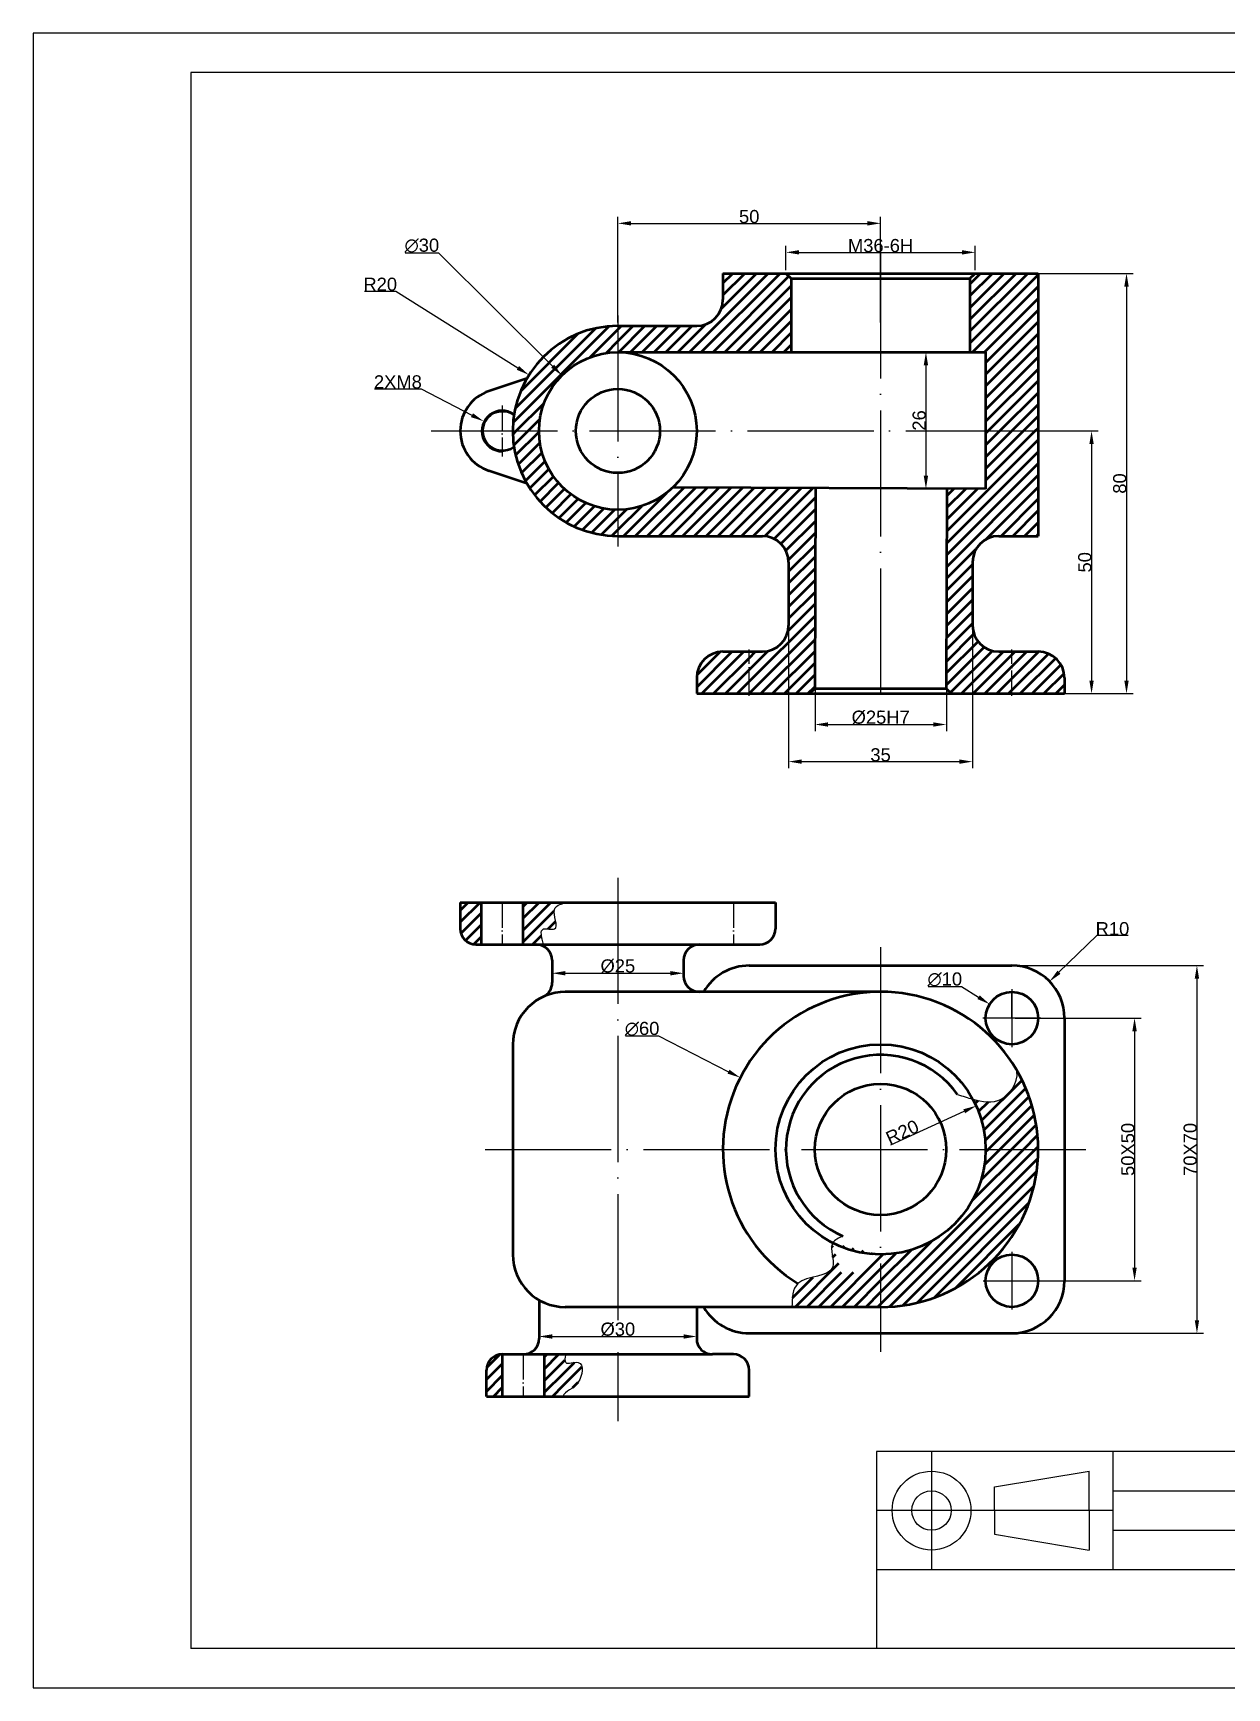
# Model space of a CAD drawing. Header units: millimetres. Extents: x 3996 to 4441, y 3040 to 3355.
# Drawn here: x 3995.7 to 4222.9, y 3040.1 to 3355.1 of the extents above; entities that cross this region are included whole.
import ezdxf

# ---------------------------------------------------------------- set-up
doc = ezdxf.new("R2010")
doc.units = ezdxf.units.MM
doc.linetypes.add('ACAD_ISO04W100', pattern=[30, 24, -3, 0, -3])
doc.layers.add('标注', color=3, linetype='Continuous')
doc.layers.add('细线', color=1, linetype='ACAD_ISO04W100')
doc.layers.add('粗线', color=7, linetype='Continuous', lineweight=50)
doc.styles.get("Standard").update_dxf_attribs({"font": 'arial.ttf'})
doc.dimstyles.new('机械无尺线', dxfattribs={"dimtxt": 2.5, "dimasz": 2.5, "dimexe": 1.25, "dimexo": 0.625, "dimgap": 0, "dimtad": 1, "dimtoh": 1, "dimdsep": 46, "dimtxsty": 'Standard', "dimcen": 0, "dimadec": 0, "dimazin": 0, "dimtfac": 1, "dimtofl": 0, "dimtmove": 0, "dimatfit": 3, "dimfxl": 0, "dimarcsym": 0})
pattern_1 = [(45, (0, 0), (-1.122532015133644, 1.122532015133644), [])]
pattern_2 = [(45, (0, -20), (-1.122532015133644, 1.122532015133644), [])]

# ---------------------------------------------------------------- blocks, each defined once
blk = doc.blocks.new('*D1')
at = {"layer": 'Defpoints', "color": 0, "transparency": 16777216}
for p in [(4090.038829837627, 3290.071329630491), (4106.955674744318, 3279.402667183728)]:
    blk.add_point(p, dxfattribs=at)
at = {"layer": '标注', "color": 0, "lineweight": -2, "transparency": 16777216}
for p, q in [((4058.748254717699, 3306.042851372409), (4064.713466177453, 3306.04285137241)), ((4064.713466177453, 3306.04285137241), (4087.92422422429, 3291.404912436336))]:
    blk.add_line(p, q, dxfattribs=at)
at = {"layer": '标注', "color": 0, "transparency": 16777216}
blk.add_solid([(4088.146488025264, 3291.757346705226), (4087.701960423316, 3291.052478167447), (4090.038829837627, 3290.071329630491)], dxfattribs=at)
at = {"layer": '标注', "color": 0, "transparency": 16777216, "insert": (4061.730860447576, 3307.319283841714), "char_height": 2.5, "attachment_point": 5}
blk.add_mtext('R20', dxfattribs=at)
blk = doc.blocks.new('*D2')
at = {"layer": 'Defpoints', "color": 0, "transparency": 16777216}
for p in [(4096.314872563459, 3289.974957803451), (4117.596476925176, 3268.830376564008)]:
    blk.add_point(p, dxfattribs=at)
at = {"layer": '标注', "color": 0, "lineweight": -2, "transparency": 16777216}
for p, q in [((4066.50622985541, 3313.339557996682), (4072.798862870417, 3313.339557996682)), ((4072.798862870417, 3313.339557996682), (4094.541405533316, 3291.737006240071))]:
    blk.add_line(p, q, dxfattribs=at)
at = {"layer": '标注', "color": 0, "transparency": 16777216}
blk.add_solid([(4094.835080272753, 3292.032584078428), (4094.24773079388, 3291.441428401713), (4096.314872563459, 3289.974957803451)], dxfattribs=at)
at = {"layer": '标注', "color": 0, "transparency": 16777216, "insert": (4069.652546362914, 3314.685908610598), "char_height": 2.5, "attachment_point": 5}
blk.add_mtext('∅30', dxfattribs=at)
blk = doc.blocks.new('*D3')
at = {"layer": 'Defpoints', "color": 0, "transparency": 16777216}
for p in [(4156.955674744318, 3318.92679082284), (4106.955674744318, 3299.40266718373), (4156.955674744318, 3299.40266718373)]:
    blk.add_point(p, dxfattribs=at)
at = {"layer": '标注', "color": 0, "lineweight": -2, "transparency": 16777216}
for p, q in [((4106.955674744318, 3300.02766718373), (4106.955674744318, 3320.17679082284)), ((4156.955674744318, 3300.02766718373), (4156.955674744318, 3320.17679082284)), ((4109.455674744318, 3318.92679082284), (4154.455674744318, 3318.92679082284))]:
    blk.add_line(p, q, dxfattribs=at)
at = {"layer": '标注', "color": 0, "transparency": 16777216}
for points in [[(4109.455674744318, 3319.343457489507), (4109.455674744318, 3318.510124156174), (4106.955674744318, 3318.92679082284)], [(4154.455674744318, 3319.343457489507), (4154.455674744318, 3318.510124156174), (4156.955674744318, 3318.92679082284)]]:
    blk.add_solid(points, dxfattribs=at)
at = {"layer": '标注', "color": 0, "transparency": 16777216, "insert": (4131.955674744318, 3320.203223292145), "char_height": 2.5, "attachment_point": 5}
blk.add_mtext('50', dxfattribs=at)
blk = doc.blocks.new('*D4')
at = {"layer": 'Defpoints', "color": 0, "transparency": 16777216}
for p in [(4174.955674744318, 3313.40266718373), (4138.955674744318, 3309.402667183731), (4174.955674744318, 3309.40266718373)]:
    blk.add_point(p, dxfattribs=at)
at = {"layer": '标注', "color": 0, "lineweight": -2, "transparency": 16777216}
for p, q in [((4138.955674744318, 3310.027667183731), (4138.955674744318, 3314.65266718373)), ((4174.955674744318, 3310.02766718373), (4174.955674744318, 3314.65266718373)), ((4141.455674744318, 3313.40266718373), (4172.455674744318, 3313.40266718373))]:
    blk.add_line(p, q, dxfattribs=at)
at = {"layer": '标注', "color": 0, "transparency": 16777216}
for points in [[(4141.455674744318, 3313.819333850397), (4141.455674744318, 3312.986000517064), (4138.955674744318, 3313.40266718373)], [(4172.455674744318, 3313.819333850397), (4172.455674744318, 3312.986000517064), (4174.955674744318, 3313.40266718373)]]:
    blk.add_solid(points, dxfattribs=at)
at = {"layer": '标注', "color": 0, "transparency": 16777216, "insert": (4156.955674744318, 3314.679952313335), "char_height": 2.5, "attachment_point": 5}
blk.add_mtext('M36-6H', dxfattribs=at)
blk = doc.blocks.new('*D5')
at = {"layer": 'Defpoints', "color": 0, "transparency": 16777216}
for p in [(4176.95567474432, 3294.402667183732), (4165.588006221509, 3268.402667183732), (4176.95567474432, 3268.402667183732)]:
    blk.add_point(p, dxfattribs=at)
at = {"layer": '标注', "color": 0, "lineweight": -2, "transparency": 16777216}
for p, q in [((4176.33067474432, 3294.402667183732), (4164.338006221509, 3294.402667183732)), ((4165.588006221509, 3291.902667183732), (4165.588006221509, 3270.902667183732)), ((4176.33067474432, 3268.402667183732), (4164.338006221509, 3268.402667183732))]:
    blk.add_line(p, q, dxfattribs=at)
at = {"layer": '标注', "color": 0, "transparency": 16777216}
for points in [[(4165.171339554842, 3291.902667183732), (4166.004672888176, 3291.902667183732), (4165.588006221509, 3294.402667183732)], [(4165.171339554842, 3270.902667183732), (4166.004672888176, 3270.902667183732), (4165.588006221509, 3268.402667183732)]]:
    blk.add_solid(points, dxfattribs=at)
at = {"layer": '标注', "color": 0, "transparency": 16777216, "insert": (4164.311573752205, 3281.40266718373), "char_height": 2.5, "attachment_point": 5, "rotation": 90}
blk.add_mtext('26', dxfattribs=at)
blk = doc.blocks.new('*D6')
at = {"layer": 'Defpoints', "color": 0, "transparency": 16777216}
for p in [(4144.479201661449, 3236.989787753141), (4169.478882747667, 3236.900497536119), (4169.478882747667, 3223.528565844415)]:
    blk.add_point(p, dxfattribs=at)
at = {"layer": '标注', "color": 0, "lineweight": -2, "transparency": 16777216}
for p, q in [((4144.479201661449, 3236.364787753141), (4144.479201661449, 3222.278565844415)), ((4169.478882747667, 3236.275497536119), (4169.478882747667, 3222.278565844415)), ((4146.979201661449, 3223.528565844415), (4166.978882747667, 3223.528565844415))]:
    blk.add_line(p, q, dxfattribs=at)
at = {"layer": '标注', "color": 0, "transparency": 16777216}
for points in [[(4146.979201661449, 3223.945232511081), (4146.979201661449, 3223.111899177748), (4144.479201661449, 3223.528565844415)], [(4166.978882747667, 3223.945232511081), (4166.978882747667, 3223.111899177748), (4169.478882747667, 3223.528565844415)]]:
    blk.add_solid(points, dxfattribs=at)
at = {"layer": '标注', "color": 0, "transparency": 16777216, "insert": (4156.979042204557, 3224.874916458331), "char_height": 2.5, "attachment_point": 5}
blk.add_mtext('%%C25H7', dxfattribs=at)
blk = doc.blocks.new('*D7')
at = {"layer": 'Defpoints', "color": 0, "transparency": 16777216}
for p in [(4139.455674744318, 3248.40266718373), (4174.455674744318, 3248.40266718373), (4174.455674744318, 3216.463278564741)]:
    blk.add_point(p, dxfattribs=at)
at = {"layer": '标注', "color": 0, "lineweight": -2, "transparency": 16777216}
for p, q in [((4139.455674744318, 3247.77766718373), (4139.455674744318, 3215.213278564741)), ((4174.455674744318, 3247.77766718373), (4174.455674744318, 3215.213278564741)), ((4141.955674744318, 3216.463278564741), (4171.955674744318, 3216.463278564741))]:
    blk.add_line(p, q, dxfattribs=at)
at = {"layer": '标注', "color": 0, "transparency": 16777216}
for points in [[(4141.955674744318, 3216.879945231407), (4141.955674744318, 3216.046611898074), (4139.455674744318, 3216.463278564741)], [(4171.955674744318, 3216.879945231407), (4171.955674744318, 3216.046611898074), (4174.455674744318, 3216.463278564741)]]:
    blk.add_solid(points, dxfattribs=at)
at = {"layer": '标注', "color": 0, "transparency": 16777216, "insert": (4156.955674744318, 3217.740563694345), "char_height": 2.5, "attachment_point": 5}
blk.add_mtext('35', dxfattribs=at)
blk = doc.blocks.new('*D8')
at = {"layer": 'Defpoints', "color": 0, "transparency": 16777216}
for p in [(4182.864773393354, 3279.402667183732), (4182.864773393354, 3229.402667183732), (4197.107024152167, 3229.402667183732)]:
    blk.add_point(p, dxfattribs=at)
at = {"layer": '标注', "color": 0, "lineweight": -2, "transparency": 16777216}
for p, q in [((4183.489773393354, 3279.402667183732), (4198.357024152167, 3279.402667183732)), ((4197.107024152167, 3276.902667183732), (4197.107024152167, 3231.902667183732)), ((4183.489773393354, 3229.402667183732), (4198.357024152167, 3229.402667183732))]:
    blk.add_line(p, q, dxfattribs=at)
at = {"layer": '标注', "color": 0, "transparency": 16777216}
for points in [[(4196.6903574855, 3276.902667183732), (4197.523690818834, 3276.902667183732), (4197.107024152167, 3279.402667183732)], [(4196.6903574855, 3231.902667183732), (4197.523690818834, 3231.902667183732), (4197.107024152167, 3229.402667183732)]]:
    blk.add_solid(points, dxfattribs=at)
at = {"layer": '标注', "color": 0, "transparency": 16777216, "insert": (4195.830591682863, 3254.40266718373), "char_height": 2.5, "attachment_point": 5, "rotation": 90}
blk.add_mtext('50', dxfattribs=at)
blk = doc.blocks.new('*D9')
at = {"layer": 'Defpoints', "color": 0, "transparency": 16777216}
for p in [(4182.2229358727, 3309.402667183732), (4181.95567474432, 3229.402667183732), (4203.757844387341, 3229.402667183732)]:
    blk.add_point(p, dxfattribs=at)
at = {"layer": '标注', "color": 0, "lineweight": -2, "transparency": 16777216}
for p, q in [((4182.8479358727, 3309.402667183732), (4205.007844387341, 3309.402667183732)), ((4203.757844387341, 3306.902667183732), (4203.757844387341, 3231.902667183732)), ((4182.58067474432, 3229.402667183732), (4205.007844387341, 3229.402667183732))]:
    blk.add_line(p, q, dxfattribs=at)
at = {"layer": '标注', "color": 0, "transparency": 16777216}
for points in [[(4203.341177720674, 3306.902667183732), (4204.174511054008, 3306.902667183732), (4203.757844387341, 3309.402667183732)], [(4203.341177720674, 3231.902667183732), (4204.174511054008, 3231.902667183732), (4203.757844387341, 3229.402667183732)]]:
    blk.add_solid(points, dxfattribs=at)
at = {"layer": '标注', "color": 0, "transparency": 16777216, "insert": (4202.481411918036, 3269.40266718373), "char_height": 2.5, "attachment_point": 5, "rotation": 90}
blk.add_mtext('80', dxfattribs=at)
blk = doc.blocks.new('*D16')
at = {"layer": 'Defpoints', "color": 0, "transparency": 16777216}
for p in [(4094.455674744318, 3176.529642324972), (4119.455674744318, 3176.529642324972), (4119.455674744318, 3176.180706316109)]:
    blk.add_point(p, dxfattribs=at)
at = {"layer": '标注', "color": 0, "lineweight": -2, "transparency": 16777216}
for p, q in [((4094.455674744318, 3175.904642324972), (4094.455674744318, 3174.930706316109)), ((4096.955674744318, 3176.180706316109), (4116.955674744318, 3176.180706316109)), ((4119.455674744318, 3175.904642324972), (4119.455674744318, 3174.930706316109))]:
    blk.add_line(p, q, dxfattribs=at)
at = {"layer": '标注', "color": 0, "transparency": 16777216}
for points in [[(4096.955674744318, 3176.597372982775), (4096.955674744318, 3175.764039649442), (4094.455674744318, 3176.180706316109)], [(4116.955674744318, 3176.597372982775), (4116.955674744318, 3175.764039649442), (4119.455674744318, 3176.180706316109)]]:
    blk.add_solid(points, dxfattribs=at)
at = {"layer": '标注', "color": 0, "transparency": 16777216, "insert": (4106.955674744318, 3177.527056930024), "char_height": 2.5, "attachment_point": 5}
blk.add_mtext('%%C25', dxfattribs=at)
blk = doc.blocks.new('*D17')
at = {"layer": 'Defpoints', "color": 0, "transparency": 16777216}
for p in [(4091.955674744318, 3106.640032830277), (4121.955674744318, 3107.03516887978), (4121.955674744318, 3106.640032830277)]:
    blk.add_point(p, dxfattribs=at)
at = {"layer": '标注', "color": 0, "lineweight": -2, "transparency": 16777216}
for p, q in [((4091.955674744318, 3107.265032830277), (4091.955674744318, 3108.28516887978)), ((4094.455674744318, 3107.03516887978), (4119.455674744318, 3107.03516887978)), ((4121.955674744318, 3107.265032830277), (4121.955674744318, 3108.28516887978))]:
    blk.add_line(p, q, dxfattribs=at)
at = {"layer": '标注', "color": 0, "transparency": 16777216}
for points in [[(4094.455674744318, 3107.451835546447), (4094.455674744318, 3106.618502213114), (4091.955674744318, 3107.03516887978)], [(4119.455674744318, 3107.451835546447), (4119.455674744318, 3106.618502213114), (4121.955674744318, 3107.03516887978)]]:
    blk.add_solid(points, dxfattribs=at)
at = {"layer": '标注', "color": 0, "transparency": 16777216, "insert": (4106.955674744318, 3108.381519493696), "char_height": 2.5, "attachment_point": 5}
blk.add_mtext('%%C30', dxfattribs=at)
blk = doc.blocks.new('*D18')
at = {"layer": 'Defpoints', "color": 0, "transparency": 16777216}
for p in [(4130.246706743033, 3156.301329558858), (4183.664642745603, 3128.978736101698)]:
    blk.add_point(p, dxfattribs=at)
at = {"layer": '标注', "color": 0, "lineweight": -2, "transparency": 16777216}
for p, q in [((4108.420495631362, 3164.246556780848), (4114.713128646371, 3164.246556780849)), ((4114.713128646371, 3164.246556780849), (4128.020959409593, 3157.439770952907))]:
    blk.add_line(p, q, dxfattribs=at)
at = {"layer": '标注', "color": 0, "transparency": 16777216}
blk.add_solid([(4128.210699641935, 3157.810728841813), (4127.831219177252, 3157.068813063999), (4130.246706743033, 3156.301329558858)], dxfattribs=at)
at = {"layer": '标注', "color": 0, "transparency": 16777216, "insert": (4111.566812138864, 3165.592907394764), "char_height": 2.5, "attachment_point": 5}
blk.add_mtext('∅60', dxfattribs=at)
blk = doc.blocks.new('*D19')
at = {"layer": 'Defpoints', "color": 0, "transparency": 16777216}
for p in [(4175.151024831294, 3150.942396060851), (4156.955674744322, 3142.640032830275)]:
    blk.add_point(p, dxfattribs=at)
at = {"layer": '标注', "color": 0, "lineweight": -2, "transparency": 16777216}
blk.add_line((4158.911137664801, 3143.53229175204), (4172.876606070422, 3149.904600657028), dxfattribs=at)
at = {"layer": '标注', "color": 0, "transparency": 16777216}
blk.add_solid([(4172.703640169785, 3150.283670450507), (4173.04957197106, 3149.52553086355), (4175.151024831294, 3150.942396060851)], dxfattribs=at)
at = {"layer": '标注', "color": 0, "transparency": 16777216, "insert": (4161.094745136154, 3145.931682341261), "char_height": 2.5, "attachment_point": 5, "rotation": 24.526757897026823}
blk.add_mtext('R20', dxfattribs=at)
blk = doc.blocks.new('*D20')
at = {"layer": 'Defpoints', "color": 0, "transparency": 16777216}
for p in [(4189.1185871567, 3174.618047288026), (4181.955674744316, 3167.640032830275)]:
    blk.add_point(p, dxfattribs=at)
at = {"layer": '标注', "color": 0, "lineweight": -2, "transparency": 16777216}
for p, q in [((4198.105211637631, 3183.372697902752), (4190.909315259796, 3176.362550902463)), ((4204.070423097387, 3183.372697902753), (4198.105211637631, 3183.372697902752))]:
    blk.add_line(p, q, dxfattribs=at)
at = {"layer": '标注', "color": 0, "transparency": 16777216}
blk.add_solid([(4190.618564657389, 3176.661005586312), (4191.200065862202, 3176.064096218613), (4189.1185871567, 3174.618047288026)], dxfattribs=at)
at = {"layer": '标注', "color": 0, "transparency": 16777216, "insert": (4201.087817367509, 3184.649130372057), "char_height": 2.5, "attachment_point": 5}
blk.add_mtext('R10', dxfattribs=at)
blk = doc.blocks.new('*D21')
at = {"layer": 'Defpoints', "color": 0, "transparency": 16777216}
for p in [(4181.95567474432, 3167.640032830279), (4181.95567474432, 3117.640032830279), (4205.295773775894, 3117.640032830279)]:
    blk.add_point(p, dxfattribs=at)
at = {"layer": '标注', "color": 0, "lineweight": -2, "transparency": 16777216}
for p, q in [((4182.58067474432, 3167.640032830279), (4206.545773775894, 3167.640032830279)), ((4205.295773775894, 3165.140032830279), (4205.295773775894, 3120.140032830279)), ((4182.58067474432, 3117.640032830279), (4206.545773775894, 3117.640032830279))]:
    blk.add_line(p, q, dxfattribs=at)
at = {"layer": '标注', "color": 0, "transparency": 16777216}
for points in [[(4204.879107109227, 3165.140032830279), (4205.712440442561, 3165.140032830279), (4205.295773775894, 3167.640032830279)], [(4204.879107109227, 3120.140032830279), (4205.712440442561, 3120.140032830279), (4205.295773775894, 3117.640032830279)]]:
    blk.add_solid(points, dxfattribs=at)
at = {"layer": '标注', "color": 0, "transparency": 16777216, "insert": (4204.01934130659, 3142.640032830277), "char_height": 2.5, "attachment_point": 5, "rotation": 90}
blk.add_mtext('50X50', dxfattribs=at)
blk = doc.blocks.new('*D22')
at = {"layer": 'Defpoints', "color": 0, "transparency": 16777216}
for p in [(4181.95567474432, 3177.640032830279), (4181.95567474432, 3107.640032830279), (4217.1643870843, 3107.640032830279)]:
    blk.add_point(p, dxfattribs=at)
at = {"layer": '标注', "color": 0, "lineweight": -2, "transparency": 16777216}
for p, q in [((4182.58067474432, 3177.640032830279), (4218.4143870843, 3177.640032830279)), ((4217.1643870843, 3175.140032830279), (4217.1643870843, 3110.140032830279)), ((4182.58067474432, 3107.640032830279), (4218.4143870843, 3107.640032830279))]:
    blk.add_line(p, q, dxfattribs=at)
at = {"layer": '标注', "color": 0, "transparency": 16777216}
for points in [[(4216.747720417633, 3175.140032830279), (4217.581053750967, 3175.140032830279), (4217.1643870843, 3177.640032830279)], [(4216.747720417633, 3110.140032830279), (4217.581053750967, 3110.140032830279), (4217.1643870843, 3107.640032830279)]]:
    blk.add_solid(points, dxfattribs=at)
at = {"layer": '标注', "color": 0, "transparency": 16777216, "insert": (4215.887954614996, 3142.640032830277), "char_height": 2.5, "attachment_point": 5, "rotation": 90}
blk.add_mtext('70X70', dxfattribs=at)
blk = doc.blocks.new('*D23')
at = {"layer": 'Defpoints', "color": 0, "transparency": 16777216}
for p in [(4081.40892603915, 3281.25214646785), (4088.502423449487, 3277.55318789961)]:
    blk.add_point(p, dxfattribs=at)
at = {"layer": '标注', "color": 0, "lineweight": -2, "transparency": 16777216}
for p, q in [((4060.652832085708, 3287.45145771721), (4069.520499207127, 3287.451457717209)), ((4069.520499207127, 3287.451457717209), (4079.19220809842, 3282.408071020425))]:
    blk.add_line(p, q, dxfattribs=at)
at = {"layer": '标注', "color": 0, "transparency": 16777216}
blk.add_solid([(4079.384862190516, 3282.777524010547), (4078.999554006325, 3282.038618030303), (4081.40892603915, 3281.25214646785)], dxfattribs=at)
at = {"layer": '标注', "color": 0, "transparency": 16777216, "insert": (4065.086665646417, 3288.727890186515), "char_height": 2.5, "attachment_point": 5}
blk.add_mtext('2XM8', dxfattribs=at)
blk = doc.blocks.new('*D24')
at = {"layer": 'Defpoints', "color": 0, "transparency": 16777216}
for p in [(4177.715583606369, 3170.28986813495), (4186.195765882268, 3164.990197525606)]:
    blk.add_point(p, dxfattribs=at)
at = {"layer": '标注', "color": 0, "lineweight": -2, "transparency": 16777216}
for p, q in [((4166.034104063909, 3173.657615505307), (4172.326737078916, 3173.657615505308)), ((4172.326737078916, 3173.657615505308), (4175.595538037394, 3171.614785787287))]:
    blk.add_line(p, q, dxfattribs=at)
at = {"layer": '标注', "color": 0, "transparency": 16777216}
blk.add_solid([(4175.816357646117, 3171.968126715449), (4175.374718428672, 3171.261444859124), (4177.715583606369, 3170.28986813495)], dxfattribs=at)
at = {"layer": '标注', "color": 0, "transparency": 16777216, "insert": (4169.180420571412, 3175.003966119223), "char_height": 2.5, "attachment_point": 5}
blk.add_mtext('∅10', dxfattribs=at)

msp = doc.modelspace()

# ---------------------------------------------------------------- hatches: boundary and pattern name
at = {"layer": '粗线'}
h = msp.add_hatch(dxfattribs=at)
h.set_pattern_fill('LINE', color=4, scale=0.5, angle=45)
h.set_pattern_definition(pattern_1)
h.paths.add_polyline_path([(4139.955674744318, 3294.40266718373), (4139.955674744318, 3308.402667183731), (4138.955674744318, 3309.40266718373), (4126.955674744318, 3309.40266718373), (4126.955674744318, 3304.40266718373, -0.4142135623730951), (4121.955674744318, 3299.40266718373), (4106.955674744318, 3299.40266718373), (4106.955674744318, 3294.40266718373)])
h = msp.add_hatch(dxfattribs=at)
h.set_pattern_fill('LINE', color=4, scale=0.5, angle=45)
h.set_pattern_definition(pattern_1)
h.paths.add_polyline_path([(4186.955674744318, 3309.40266718373), (4174.955674744318, 3309.40266718373), (4173.955674744318, 3308.402667183731), (4173.955674744318, 3294.40266718373), (4176.955674744318, 3294.40266718373), (4176.955674744318, 3279.40266718373), (4186.955674744318, 3279.40266718373)])
h = msp.add_hatch(dxfattribs=at)
h.set_pattern_fill('LINE', color=4, scale=0.5, angle=45)
h.set_pattern_definition(pattern_1)
h.paths.add_polyline_path([(4106.955674744318, 3299.40266718373, 0.4142135623730951), (4086.955674744318, 3279.40266718373), (4091.955674744318, 3279.40266718373, -0.4142135623730951), (4106.955674744318, 3294.40266718373)])
h = msp.add_hatch(dxfattribs=at)
h.set_pattern_fill('LINE', color=4, scale=0.5, angle=45)
h.set_pattern_definition(pattern_1)
h.paths.add_polyline_path([(4091.955674744318, 3279.40266718373), (4086.955674744318, 3279.40266718373, 0.4142135623730951), (4106.955674744318, 3259.40266718373), (4106.955674744318, 3264.40266718373, -0.4142135623730951)])
h = msp.add_hatch(dxfattribs=at)
h.set_pattern_fill('LINE', color=4, scale=0.5, angle=45)
h.set_pattern_definition(pattern_1)
h.paths.add_polyline_path([(4181.955674744318, 3237.40266718373), (4179.455674744318, 3237.40266718373, -0.4142135623730959), (4174.455674744318, 3242.40266718373), (4174.455674744318, 3254.40266718373, -0.4142135623730951), (4179.455674744318, 3259.40266718373), (4186.955674744318, 3259.40266718373), (4186.955674744318, 3279.40266718373), (4176.955674744318, 3279.40266718373), (4176.955674744318, 3268.40266718373), (4169.591491548326, 3268.428969499887), (4169.455674744318, 3230.402667183731), (4170.455674744319, 3229.40266718373), (4181.955674744318, 3229.40266718373)])
h = msp.add_hatch(dxfattribs=at)
h.set_pattern_fill('LINE', color=4, scale=0.5, angle=45)
h.set_pattern_definition(pattern_1)
h.paths.add_polyline_path([(4144.59181046211, 3268.51825971691), (4117.378537950023, 3268.61545611714, -0.1944521571866027), (4106.955674744318, 3264.40266718373), (4106.955674744318, 3259.40266718373), (4134.455674744318, 3259.40266718373, -0.4142135623730951), (4139.455674744318, 3254.40266718373), (4139.455674744318, 3242.40266718373, -0.4142135623730951), (4134.455674744318, 3237.40266718373), (4131.955674744318, 3237.40266718373), (4131.955674744318, 3229.40266718373), (4143.455674744318, 3229.40266718373), (4144.455674744318, 3230.40266718373)])
h = msp.add_hatch(dxfattribs=at)
h.set_pattern_fill('LINE', color=4, scale=0.5, angle=45)
h.set_pattern_definition(pattern_1)
h.paths.add_polyline_path([(4131.955674744318, 3237.40266718373), (4126.955674744318, 3237.40266718373, 0.4142135623730951), (4121.955674744318, 3232.40266718373), (4121.955674744318, 3229.40266718373), (4131.955674744318, 3229.40266718373)], flags=17)
h = msp.add_hatch(dxfattribs=at)
h.set_pattern_fill('LINE', color=4, scale=0.5, angle=45)
h.set_pattern_definition(pattern_1)
h.paths.add_polyline_path([(4191.955674744318, 3232.40266718373, 0.4142135623730974), (4186.955674744318, 3237.40266718373), (4181.955674744318, 3237.40266718373), (4181.955674744318, 3229.40266718373), (4191.955674744318, 3229.40266718373)])
h = msp.add_hatch(dxfattribs=at)
h.set_pattern_fill('LINE', color=4, scale=0.5, angle=45)
h.set_pattern_definition(pattern_2)
h.paths.add_polyline_path([(4079.955674744318, 3181.640032830277), (4080.955674744318, 3181.640032830277), (4080.955674744318, 3189.640032830277), (4076.955674744318, 3189.640032830277), (4076.955674744318, 3184.640032830277, 0.4142135623730951)])
h = msp.add_hatch(dxfattribs=at)
h.set_pattern_fill('LINE', color=4, scale=0.5, angle=45)
h.set_pattern_definition(pattern_2)
edge = h.paths.add_edge_path()
edge.add_line((4088.955674744318, 3181.640032830277), (4092.819155919748, 3181.640032830277))
edge.add_spline(control_points=[(4092.819155919748, 3181.640032830277), (4092.442182783488, 3183.001085371684), (4091.799484304957, 3185.321532940553), (4096.395445350291, 3183.724037243801), (4093.648044928519, 3189.027745259982), (4096.413102138215, 3189.450586677051), (4097.651934075391, 3189.640032830277)], knot_values=[0, 0, 0, 0, 2.968598873696919, 5.061140426138991, 8.795931042059692, 11.82744806446936, 11.82744806446936, 11.82744806446936, 11.82744806446936], degree=3, periodic=0)
edge.add_line((4097.651934075388, 3189.640032830277), (4088.955674744318, 3189.640032830277))
edge.add_line((4088.955674744318, 3189.640032830277), (4088.955674744318, 3181.640032830277))
h = msp.add_hatch(dxfattribs=at)
h.set_pattern_fill('LINE', color=4, scale=0.5, angle=45)
h.set_pattern_definition(pattern_2)
edge = h.paths.add_edge_path()
edge.add_spline(control_points=[(4182.585505346452, 3158.232075137363), (4182.585506158718, 3158.232073802179), (4183.723362445831, 3156.361694335938), (4180.565264513927, 3150.812236027201), (4176.295796566192, 3151.74030440812), (4174.509128597017, 3152.225243200487)], knot_values=[3.006841161855249, 3.006841161855249, 3.006841161855249, 3.006841161855249, 3.006845850395905, 9.574740875358437, 14.99494550739044, 14.99494550739044, 14.99494550739044, 14.99494550739087], degree=3, periodic=0)
edge.add_arc((4156.955674744318, 3142.640032830277), 20, 0, 28.637116446105324, ccw=False)
edge.add_line((4176.955674744318, 3142.640032830277), (4186.955674744318, 3142.640032830277))
edge.add_arc((4156.955674744318, 3142.640032830277), 29.99999999999959, 8.685034650183306e-13, 31.31446030335104)
h = msp.add_hatch(dxfattribs=at)
h.set_pattern_fill('LINE', color=4, scale=0.5, angle=45)
h.set_pattern_definition(pattern_2)
h.paths.add_polyline_path([(4156.955674744318, 3122.640032830277), (4156.955674744318, 3112.640032830277, 0.414213562373097), (4186.955674744318, 3142.640032830277), (4176.955674744318, 3142.640032830277, -0.4142135623730951)])
h = msp.add_hatch(dxfattribs=at)
h.set_pattern_fill('LINE', color=4, scale=0.5, angle=45)
h.set_pattern_definition(pattern_2)
edge = h.paths.add_edge_path()
edge.add_arc((4156.955674744318, 3142.640032830277), 20, 242.9644405201105, 270, ccw=False)
edge.add_spline(control_points=[(4147.864806791264, 3124.825540980654), (4147.195055382246, 3123.649425456043), (4149.934592826704, 3118.046155783913), (4142.911117291384, 3118.672182573184), (4141.213277692241, 3117.102277739927)], knot_values=[2.324227644053621, 2.32422764405873, 2.32422764405873, 2.32422764405873, 6.867650261261929, 14.24018210223613, 14.24018210223812, 14.24018210223812, 14.24018210223812], degree=3, periodic=0)
edge.add_spline(control_points=[(4141.213277692242, 3117.102277739928), (4140.153970392514, 3116.122790837521), (4140.125317645449, 3114.3814118339), (4140.096664898387, 3112.640032830277)], knot_values=[0, 0, 0, 0, 4.599831927918943, 4.599831927918943, 4.599831927918943, 4.599831927918943], degree=3, periodic=0)
edge.add_line((4140.096664898387, 3112.640032830277), (4156.955674744318, 3112.640032830277))
edge.add_line((4156.955674744318, 3112.640032830277), (4156.955674744318, 3122.640032830277))
h = msp.add_hatch(dxfattribs=at)
h.set_pattern_fill('LINE', color=4, scale=0.5, angle=45)
h.set_pattern_definition(pattern_2)
h.paths.add_polyline_path([(4081.955674744318, 3095.640032830277), (4084.955674744318, 3095.640032830277), (4084.955674744318, 3103.640032830277, 0.4142135623730951), (4081.955674744318, 3100.640032830277)])
h = msp.add_hatch(dxfattribs=at)
h.set_pattern_fill('LINE', color=4, scale=0.5, angle=45)
h.set_pattern_definition(pattern_2)
edge = h.paths.add_edge_path()
edge.add_line((4092.955674744318, 3095.640032830277), (4096.473095713561, 3095.640032830277))
edge.add_spline(control_points=[(4096.473095713559, 3095.640032830273), (4096.900303760853, 3096.688687432933), (4100.000942513503, 3097.260908931763), (4100.710660687203, 3103.173407834159), (4096.576057185421, 3101.32634531878), (4096.897114397821, 3102.984766724735), (4097.02396871149, 3103.640032830277)], knot_values=[0, 0, 0, 7.052136652418994e-12, 3.975583244927762, 7.73797002302355, 10.12508336797556, 11.68435785358589, 11.68435785358589, 11.68435785358589, 11.68435785358589], degree=3, periodic=0)
edge.add_line((4097.02396871149, 3103.640032830277), (4092.955674744318, 3103.640032830277))
edge.add_line((4092.955674744318, 3103.640032830277), (4092.955674744318, 3095.640032830277))

# ---------------------------------------------------------------- linework, layer by layer
for p, q in [((4433.664387084298, 3347.640032830279), (4025.664387084298, 3347.640032830279)), ((4025.664387084298, 3347.640032830279), (4025.664387084298, 3047.640032830279)), ((4080.955674744318, 3181.640032830277), (4080.955674744318, 3189.640032830277)), ((4433.664387084298, 3085.140032830279), (4156.164387084298, 3085.140032830279)), ((4156.164387084298, 3085.140032830279), (4156.164387084298, 3047.640032830279)), ((4166.664387084298, 3085.140032830279), (4166.664387084298, 3062.640032830279)), ((4201.164387084298, 3085.140032830279), (4201.164387084298, 3062.640032830279)), ((4178.664387084298, 3078.390032830279), (4196.664387084298, 3081.390032830279)), ((4196.664387084298, 3073.890032830279), (4196.664387084298, 3081.390032830279)), ((4178.664387084298, 3073.890032830279), (4178.664387084298, 3078.390032830279)), ((4201.164387084298, 3077.640032830279), (4357.164387084298, 3077.640032830279)), ((4201.164387084298, 3073.890032830279), (4156.164387084298, 3073.890032830279)), ((4178.664387084298, 3073.890032830279), (4178.664387084298, 3069.390032830279)), ((4196.664387084298, 3073.890032830279), (4196.664387084298, 3066.390032830279)), ((4178.664387084298, 3069.390032830279), (4196.664387084298, 3066.390032830279)), ((4201.164387084298, 3070.140032830279), (4357.164387084298, 3070.140032830279)), ((4433.664387084298, 3062.640032830279), (4156.164387084298, 3062.640032830279)), ((4433.664387084298, 3047.640032830279), (4025.664387084298, 3047.640032830279))]:
    msp.add_line(p, q)
msp.add_lwpolyline([(3995.664387084298, 3040.140032830279), (4441.164387084298, 3040.140032830279), (4441.164387084298, 3355.140032830279), (3995.664387084298, 3355.140032830279)], close=True)
for radius in [7.5, 3.75]:
    msp.add_circle((4166.664387084298, 3073.890032830279), radius)
msp.add_arc((4084.955674744318, 3279.40266718373), 4, 55.37646452121633, 269.9999999999935)
for points in [[(4092.819155919748, 3181.640032830277), (4092.819155919748, 3184.608631703974), (4094.91169747219, 3184.608631703974), (4094.91169747219, 3188.343422319895), (4097.651934075391, 3189.640032830277)], [(4171.624126468513, 3153.072507321738), (4174.509128597017, 3152.225243200488), (4179.929333229049, 3152.225243200488), (4182.585507783249, 3158.232071131813), (4182.585505346452, 3158.232075137363)], [(4149.789900482512, 3126.12786521882), (4147.864806791265, 3124.825540980658), (4147.864806791265, 3120.28211836345), (4141.213277692241, 3117.102277739927), (4140.096664898387, 3112.640032830277)]]:
    msp.add_spline(points, degree=3)
msp.add_open_spline([(4097.02396871149, 3103.640032830277), (4096.897114397821, 3102.984766724735), (4096.576057185421, 3101.32634531878), (4100.710660687203, 3103.173407834159), (4100.000942513503, 3097.260908931763), (4096.900303760853, 3096.688687432933), (4096.473095713559, 3095.640032830273)], degree=3, knots=[0, 0, 0, 0, 1.559274485610331, 3.946387830562344, 7.708774608658132, 11.68435785357884, 11.68435785358589, 11.68435785358589, 11.68435785358589])
for p, q in [((4126.955674744318, 3309.40266718373), (4186.955674744318, 3309.40266718373)), ((4126.955674744318, 3309.40266718373), (4126.955674744318, 3304.40266718373)), ((4138.955674744318, 3309.402667183731), (4139.955674744318, 3308.402667183731)), ((4139.955674744318, 3308.402667183731), (4139.955674744318, 3294.40266718373)), ((4139.955674744318, 3308.402667183731), (4173.955674744318, 3308.402667183731)), ((4173.955674744318, 3308.402667183731), (4174.955674744318, 3309.402667183731)), ((4173.955674744318, 3308.402667183731), (4173.955674744318, 3294.40266718373)), ((4186.955674744318, 3309.40266718373), (4186.955674744318, 3259.40266718373)), ((4106.955674744318, 3299.40266718373), (4121.955674744318, 3299.40266718373)), ((4106.955674744318, 3294.40266718373), (4176.955674744318, 3294.40266718373)), ((4176.955674744318, 3294.40266718373), (4176.955674744318, 3268.40266718373)), ((4089.641693234026, 3289.413963017001), (4082.410220198864, 3286.986904861772)), ((4089.641693234026, 3269.391371350459), (4082.410220198864, 3271.818429505689)), ((4176.955674744318, 3268.40266718373), (4117.378537950023, 3268.61545611714)), ((4144.59181046211, 3268.518259716909), (4144.455674744318, 3230.40266718373)), ((4169.591491548326, 3268.428969499887), (4169.455674744318, 3230.402667183731)), ((4174.455674744318, 3268.411596319337), (4174.455674744318, 3268.40266718373)), ((4174.455674744318, 3268.411596319337), (4174.455674744318, 3268.40266718373)), ((4106.955674744318, 3259.40266718373), (4134.455674744318, 3259.40266718373)), ((4179.455674744318, 3259.40266718373), (4186.955674744318, 3259.40266718373)), ((4139.455674744318, 3254.40266718373), (4139.455674744318, 3242.40266718373)), ((4174.455674744318, 3254.40266718373), (4174.455674744318, 3242.40266718373)), ((4126.955674744318, 3237.40266718373), (4134.455674744318, 3237.40266718373)), ((4126.955674744318, 3237.40266718373), (4134.455674744318, 3237.40266718373)), ((4179.455674744318, 3237.40266718373), (4186.955674744318, 3237.40266718373)), ((4179.455674744318, 3237.40266718373), (4186.955674744318, 3237.40266718373)), ((4121.955674744318, 3232.40266718373), (4121.955674744318, 3229.40266718373)), ((4191.955674744318, 3232.40266718373), (4191.955674744318, 3229.40266718373)), ((4121.955674744318, 3229.40266718373), (4191.955674744318, 3229.40266718373)), ((4143.455674744318, 3229.40266718373), (4144.455674744318, 3230.40266718373)), ((4144.455674744318, 3230.40266718373), (4169.455674744318, 3230.402667183731)), ((4169.455674744319, 3230.40266718373), (4170.455674744319, 3229.40266718373)), ((4076.955674744318, 3189.640032830277), (4136.955674744318, 3189.640032830277)), ((4076.955674744318, 3189.640032830277), (4076.955674744318, 3184.640032830277)), ((4080.955674744318, 3189.640032830277), (4080.955674744318, 3181.640032830277)), ((4088.955674744318, 3181.640032830277), (4088.955674744318, 3189.640032830277)), ((4136.955674744318, 3189.640032830277), (4136.955674744318, 3184.640032830277)), ((4079.955674744318, 3181.640032830277), (4133.955674744318, 3181.640032830277)), ((4094.455674744318, 3178.640032830277), (4094.455674744318, 3174.419251819667)), ((4119.455674744318, 3178.640032830277), (4119.455674744318, 3175.640032830278)), ((4131.955674744318, 3177.640032830277), (4181.955674744318, 3177.640032830277)), ((4156.955674744318, 3172.640032830277), (4096.955674744318, 3172.640032830278)), ((4191.955674744318, 3167.640032830277), (4191.955674744318, 3117.640032830277)), ((4086.955674744318, 3162.640032830278), (4086.955674744318, 3122.640032830277)), ((4091.955674744318, 3113.979778792433), (4091.955674744318, 3106.640032830277)), ((4156.955674744318, 3112.640032830277), (4096.955674744318, 3112.640032830277)), ((4121.955674744318, 3112.640032830277), (4121.955674744318, 3106.640032830277)), ((4131.955674744318, 3107.640032830277), (4181.955674744318, 3107.640032830277)), ((4084.955674744318, 3103.640032830277), (4088.955674744318, 3103.640032830277)), ((4084.955674744318, 3103.640032830277), (4084.955674744318, 3095.640032830277)), ((4088.955674744318, 3103.640032830277), (4124.955674744318, 3103.640032830277)), ((4092.955674744318, 3103.640032830277), (4092.955674744318, 3095.640032830277)), ((4128.955674744318, 3103.640032830277), (4124.955674744318, 3103.640032830277)), ((4081.955674744318, 3095.640032830277), (4081.955674744318, 3100.640032830277)), ((4131.955674744318, 3095.640032830277), (4131.955674744318, 3100.640032830277)), ((4081.955674744318, 3095.640032830277), (4131.955674744318, 3095.640032830277))]:
    msp.add_line(p, q, dxfattribs=at)
for centre, radius in [((4106.955674744318, 3279.40266718373), 15), ((4106.955674744318, 3279.40266718373), 8), ((4181.955674744318, 3167.640032830277), 5), ((4156.955674744318, 3142.640032830277), 20), ((4156.955674744318, 3142.640032830277), 12.5), ((4181.955674744318, 3117.640032830277), 5)]:
    msp.add_circle(centre, radius, dxfattribs=at)
for centre, radius, start, end in [((4121.955674744318, 3304.40266718373), 5, 270, 0), ((4106.955674744318, 3279.40266718373), 20, 90, 270), ((4084.955674744318, 3279.40266718373), 8, 108.5530045350204, 251.4469954649796), ((4084.955674744318, 3279.40266718373), 3.75, 53.53595792370295, 306.4640420762971), ((4134.455674744318, 3254.40266718373), 5, 0, 90), ((4179.455674744318, 3254.40266718373), 5, 90, 180), ((4134.455674744318, 3242.40266718373), 5, 270, 0), ((4179.455674744318, 3242.40266718373), 5, 180, 270), ((4126.955674744318, 3232.40266718373), 5, 90, 180), ((4186.955674744318, 3232.40266718373), 5, 0, 90), ((4079.955674744318, 3184.640032830277), 3, 180, 270), ((4091.455674744318, 3178.640032830277), 3, 0, 90), ((4122.455674744318, 3178.640032830277), 3, 90, 180), ((4133.955674744318, 3184.640032830277), 3, 270, 0), ((4122.455674744318, 3175.640032830278), 3, 180, 269.9999999999996), ((4131.955674744318, 3167.640032830277), 10, 90, 150), ((4181.955674744318, 3167.640032830277), 10, 0, 90), ((4096.955674744318, 3162.640032830278), 10, 89.99999999999964, 180), ((4091.455674744318, 3174.419251819667), 3, 295.0289994876156, 0), ((4156.955674744318, 3142.640032830277), 30, 270, 238.3488160695117), ((4156.955674744318, 3142.640032830277), 18, 35.42114222260505, 246.540635390541), ((4096.955674744318, 3122.640032830277), 10, 180, 270), ((4181.955674744318, 3117.640032830277), 10, 270, 0), ((4131.955674744318, 3117.640032830277), 10, 210, 270), ((4088.955674744318, 3106.640032830277), 3, 270, 0), ((4124.955674744318, 3106.640032830277), 3, 180, 270), ((4084.955674744318, 3100.640032830277), 3, 90, 180), ((4128.955674744318, 3100.640032830277), 3, 0, 90)]:
    msp.add_arc(centre, radius, start, end, dxfattribs=at)
at = {"layer": '细线'}
for p, q in [((4156.955674744318, 3313.40266718373), (4156.955674744318, 3225.40266718373)), ((4106.955674744318, 3301.40266718373), (4106.955674744318, 3257.40266718373)), ((4071.455674744318, 3279.40266718373), (4192.455674744318, 3279.40266718373)), ((4106.955674744318, 3194.340032830277), (4106.955674744318, 3090.940032830277)), ((4156.955674744318, 3181.140032830277), (4156.955674744318, 3104.140032830277)), ((4181.943813664807, 3167.681841329974), (4181.955674744318, 3172.640032830277)), ((4181.955674744318, 3173.135851980308), (4181.955674744318, 3162.135851980308)), ((4176.443813664807, 3167.681841329974), (4187.443813664807, 3167.681841329974)), ((4081.705674744318, 3142.640032830277), (4197.205674744318, 3142.640032830277)), ((4181.955674744318, 3123.140032830277), (4181.955674744318, 3112.140032830277)), ((4176.455674744318, 3117.640032830277), (4187.455674744318, 3117.640032830277))]:
    msp.add_line(p, q, dxfattribs=at)
at = {"layer": '细线', "ltscale": 0.2}
for p, q in [((4084.955674744318, 3284.27766718373), (4084.955674744318, 3274.52766718373)), ((4131.955674744318, 3229.00266718373), (4131.955674744318, 3237.80266718373)), ((4181.955674744318, 3229.00266718373), (4181.955674744318, 3237.80266718373)), ((4080.955674744318, 3189.640032830277), (4080.955674744318, 3181.640032830277)), ((4084.955674744318, 3189.640032830277), (4084.955674744318, 3181.640032830277)), ((4088.955674744318, 3189.640032830277), (4088.955674744318, 3181.640032830277)), ((4128.955674744318, 3189.640032830277), (4128.955674744318, 3181.640032830277)), ((4088.955674744318, 3103.640032830277), (4088.955674744318, 3095.640032830277))]:
    msp.add_line(p, q, dxfattribs=at)

# ---------------------------------------------------------------- dimensions: what is measured, and where the dimension line sits
at = {"layer": '标注'}
dim = msp.add_linear_dim(base=(4156.955674744318, 3318.92679082284), p1=(4106.955674744318, 3299.40266718373), p2=(4156.955674744318, 3299.40266718373), dimstyle='机械无尺线', dxfattribs=at)
dim.commit()
dim.dimension.update_dxf_attribs({"geometry": '*D3', "text_midpoint": (4131.955674744318, 3318.92679082284), "dimtype": 160})
for p1, p2, picture, middle in [((4117.596476925176, 3268.830376564008), (4096.314872563459, 3289.974957803451), '*D2', (4069.652546362914, 3313.339557996683)), ((4186.195765882268, 3164.990197525606), (4177.715583606369, 3170.28986813495), '*D24', (4169.180420571412, 3173.657615505307)), ((4183.664642745603, 3128.978736101698), (4130.246706743033, 3156.301329558858), '*D18', (4111.566812138864, 3164.246556780848))]:
    dim = msp.add_diameter_dim_2p(p1=p1, p2=p2, dimstyle='机械无尺线', dxfattribs=at)
    dim.commit()
    dim.dimension.update_dxf_attribs({"geometry": picture, "text_midpoint": middle, "dimtype": 163})
for base, p1, p2, text, picture, middle in [((4174.955674744318, 3313.40266718373), (4138.955674744318, 3309.402667183731), (4174.955674744318, 3309.40266718373), 'M<>-6H', '*D4', (4156.955674744318, 3314.679952313335)), ((4119.455674744318, 3176.180706316109), (4094.455674744318, 3176.529642324972), (4119.455674744318, 3176.529642324972), '%%C<>', '*D16', (4106.955674744318, 3177.527056930024)), ((4121.955674744318, 3107.03516887978), (4091.955674744318, 3106.640032830277), (4121.955674744318, 3106.640032830277), '%%C<>', '*D17', (4106.955674744318, 3108.381519493696))]:
    dim = msp.add_linear_dim(base=base, p1=p1, p2=p2, text=text, dimstyle='机械无尺线', dxfattribs=at)
    dim.commit()
    dim.dimension.update_dxf_attribs({"geometry": picture, "text_midpoint": middle})
for center, mpoint, picture, middle in [((4106.955674744318, 3279.402667183728), (4090.038829837627, 3290.071329630491), '*D1', (4061.730860447576, 3306.04285137241)), ((4181.955674744316, 3167.640032830275), (4189.1185871567, 3174.618047288026), '*D20', (4201.087817367509, 3183.372697902752)), ((4156.955674744322, 3142.640032830275), (4175.151024831294, 3150.942396060851), '*D19', (4161.624615436127, 3144.770425559192))]:
    dim = msp.add_radius_dim(center=center, mpoint=mpoint, dimstyle='机械无尺线', dxfattribs=at)
    dim.commit()
    dim.dimension.update_dxf_attribs({"geometry": picture, "text_midpoint": middle, "dimtype": 164})
for base, p1, p2, picture, middle in [((4203.757844387341, 3229.402667183732), (4182.222935872698, 3309.40266718373), (4181.955674744318, 3229.40266718373), '*D9', (4202.481411918036, 3269.40266718373)), ((4165.588006221509, 3268.402667183732), (4176.955674744318, 3294.40266718373), (4176.955674744318, 3268.40266718373), '*D5', (4164.311573752205, 3281.40266718373)), ((4197.107024152167, 3229.402667183732), (4182.864773393352, 3279.402667183731), (4182.864773393352, 3229.40266718373), '*D8', (4195.830591682863, 3254.40266718373))]:
    dim = msp.add_linear_dim(base=base, p1=p1, p2=p2, angle=90, dimstyle='机械无尺线', dxfattribs=at)
    dim.commit()
    dim.dimension.update_dxf_attribs({"geometry": picture, "text_midpoint": middle})
dim = msp.add_diameter_dim_2p(p1=(4088.502423449487, 3277.55318789961), p2=(4081.40892603915, 3281.25214646785), text='2XM8', dimstyle='机械无尺线', dxfattribs=at)
dim.commit()
dim.dimension.update_dxf_attribs({"geometry": '*D23', "text_midpoint": (4065.086665646417, 3287.45145771721), "dimtype": 163})
dim = msp.add_linear_dim(base=(4174.455674744318, 3216.463278564741), p1=(4139.455674744318, 3248.40266718373), p2=(4174.455674744318, 3248.40266718373), dimstyle='机械无尺线', dxfattribs=at)
dim.commit()
dim.dimension.update_dxf_attribs({"geometry": '*D7', "text_midpoint": (4156.955674744318, 3217.740563694345)})
dim = msp.add_linear_dim(base=(4169.478882747667, 3223.528565844415), p1=(4144.479201661449, 3236.989787753141), p2=(4169.478882747667, 3236.900497536119), text='%%C<>H7', dimstyle='机械无尺线', dxfattribs=at)
dim.commit()
dim.dimension.update_dxf_attribs({"geometry": '*D6', "text_midpoint": (4156.979042204557, 3223.528565844415), "dimtype": 160})
for base, p1, p2, text, picture, middle in [((4217.1643870843, 3107.640032830279), (4181.955674744318, 3177.640032830277), (4181.955674744318, 3107.640032830277), '<>X70', '*D22', (4215.887954614996, 3142.640032830277)), ((4205.295773775894, 3117.640032830279), (4181.955674744318, 3167.640032830277), (4181.955674744318, 3117.640032830277), '<>X50', '*D21', (4204.01934130659, 3142.640032830277))]:
    dim = msp.add_linear_dim(base=base, p1=p1, p2=p2, angle=90, text=text, dimstyle='机械无尺线', dxfattribs=at)
    dim.commit()
    dim.dimension.update_dxf_attribs({"geometry": picture, "text_midpoint": middle})

doc.saveas('drawing.dxf')
